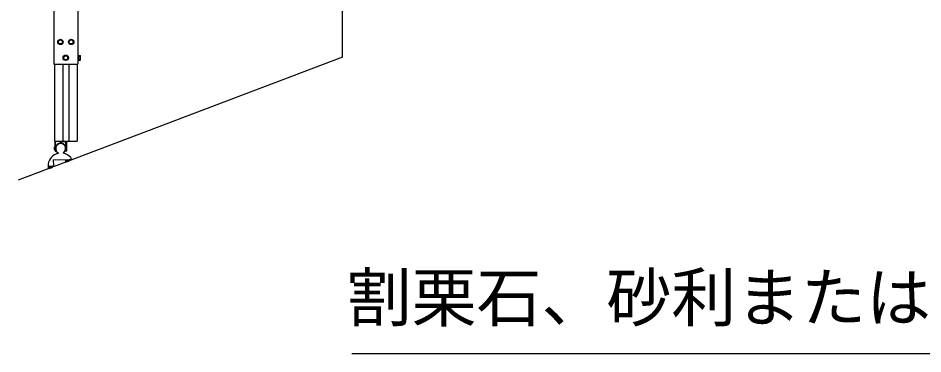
# Model space of a CAD drawing. Units: millimetres, scale not verified. Extents: x -10500 to 10500, y -15604 to 15536.
# Drawn here: x 3958 to 6802, y -10034 to -8978 of the extents above; entities that cross this region are included whole.
import ezdxf
from ezdxf.enums import TextEntityAlignment as Align

# ---------------------------------------------------------------- set-up
doc = ezdxf.new("R2010")
doc.units = ezdxf.units.MM
doc.header["$LTSCALE"] = 80
for name, color, linetype in [('0-3_YKK_12', 2, 'Continuous'), ('0-4_YKK_13', 4, 'Continuous'), ('0-6_YKK_D', 6, 'Continuous'), ('0-8_YSS_K', 3, 'Continuous')]:
    doc.layers.add(name, color=color, linetype=linetype)
doc.styles.add('ＭＳ ゴシック', font='')
doc.styles.get('ＭＳ ゴシック').set_extended_font_data('MS Gothic')

msp = doc.modelspace()

# ---------------------------------------------------------------- linework, layer by layer
at = {"layer": '0-3_YKK_12'}
for p, q in [((4070.5, -8824.6), (4070.5, -9122.6)), ((4145.5, -8827.1), (4145.5, -9122.6)), ((4070.5, -9122.6), (4145.5, -9122.6)), ((4098.5, -9122.6), (4098.5, -9364.58)), ((4117.5, -9122.6), (4117.5, -9364.58)), ((4143.2, -9122.6), (4143.2, -9364.58))]:
    msp.add_line(p, q, dxfattribs=at)
msp.add_lwpolyline([(4072.8, -9122.6), (4072.8, -9364.58), (4143.2, -9364.58)], dxfattribs=at)
at = {"layer": '0-4_YKK_13'}
for p, q in [((4148.7, -9095.55), (4147.1, -9095.55)), ((4147.1, -9109.65), (4147.1, -9095.55)), ((4148.7, -9095.1), (4153.62, -9095.1)), ((4148.7, -9110.11), (4148.7, -9095.1)), ((4148.7, -9106.6), (4148.7, -9098.6)), ((4148.7, -9098.85), (4153.62, -9098.85)), ((4154.2, -9096.1), (4153.62, -9095.1)), ((4154.2, -9109.1), (4154.2, -9096.1)), ((4147.1, -9109.65), (4148.7, -9109.65)), ((4148.7, -9106.35), (4153.62, -9106.35)), ((4148.7, -9110.11), (4153.62, -9110.11)), ((4154.2, -9109.1), (4153.62, -9110.11)), ((4072.52, -9383.97), (4074, -9383.58)), ((4074, -9386.84), (4074, -9364.58)), ((4074, -9391.58), (4074, -9383.58)), ((4075.5, -9375.93), (4075.5, -9368.08)), ((4089, -9366.08), (4077.5, -9366.08)), ((4091, -9368.08), (4091, -9369.22)), ((4093, -9368.08), (4093, -9369.22)), ((4095, -9366.08), (4106.5, -9366.08)), ((4108.5, -9375.93), (4108.5, -9368.08)), ((4110, -9368.08), (4110, -9386.84)), ((4141.7, -9366.08), (4112, -9366.08)), ((4142, -9364.58), (4142, -9365.78)), ((4072.52, -9391.18), (4074, -9391.58)), ((4074, -9395.13), (4074, -9388.32)), ((4076.9, -9392.43), (4076.9, -9395.13)), ((4084.18, -9400.96), (4084.21, -9402.98)), ((4100.18, -9400.74), (4100.21, -9402.77)), ((4107.1, -9392.43), (4107.1, -9395.13)), ((4110, -9388.32), (4110, -9395.13)), ((4064.14, -9443.46), (4068.84, -9441.68)), ((4068.57, -9444.27), (4068.54, -9441.86)), ((4068.6, -9424.4), (4068.84, -9441.68)), ((4069.59, -9423.39), (4118.81, -9422.72)), ((4108.37, -9429.03), (4108.28, -9422.86)), ((4110.34, -9426.69), (4110.31, -9424.63)), ((4117.22, -9424.24), (4110.6, -9424.33)), ((4118.81, -9422.72), (4123.46, -9420.95)), ((4123.29, -9423.49), (4123.26, -9421.08)), ((4123.39, -9416.09), (4123.46, -9420.95)), ((4053.65, -9449.81), (4053.56, -9443.61)), ((4055.61, -9447.47), (4055.59, -9445.41)), ((4062.5, -9445.02), (4055.88, -9445.11))]:
    msp.add_line(p, q, dxfattribs=at)
for points in [[(4091, -9060.11), (4084.5, -9056.35), (4084.5, -9048.85), (4091, -9045.1)], [(4091, -9060.11), (4097.5, -9056.35), (4097.5, -9048.85), (4091, -9045.1)], [(4125, -9060.11), (4118.5, -9056.35), (4118.5, -9048.85), (4125, -9045.1)], [(4125, -9060.11), (4131.5, -9056.35), (4131.5, -9048.85), (4125, -9045.1)], [(4108, -9110.11), (4101.5, -9106.35), (4101.5, -9098.85), (4108, -9095.1)], [(4108, -9110.11), (4114.5, -9106.35), (4114.5, -9098.85), (4108, -9095.1)], [(4052.67, -9436.78), (4052.76, -9443.62), (4064.14, -9443.46)]]:
    msp.add_lwpolyline(points, dxfattribs=at)
msp.add_lwpolyline([(4145.5, -9094.1), (4145.5, -9111.1), (4147.1, -9111.1), (4147.1, -9094.1)], close=True, dxfattribs=at)
for centre, radius in [((4091, -9052.6), 8.5), ((4125, -9052.6), 8.5), ((4091, -9052.6), 6.5), ((4125, -9052.6), 6.5), ((4108, -9102.6), 8.5), ((4108, -9102.6), 6.5)]:
    msp.add_circle(centre, radius, dxfattribs=at)
for centre, radius, start, end in [((4150.88, -9096.97), 3.32, 325.61575, 34.38425), ((4141.78, -9102.6), 12.42, 342.41205, 17.58795), ((4150.88, -9108.23), 3.32, 325.61575, 34.38425), ((4081.7, -9387.58), 10.5, 165.67668, 194.32332), ((4072.88, -9385.33), 1.4, 105, 165.67668), ((4077.5, -9368.08), 2, 90, 180), ((4077.5, -9375.93), 2, 180, 321.22121), ((4092, -9387.58), 15.5, 301.85514, 239.70924), ((4092, -9387.58), 16.6, 99.2818, 141.22121), ((4089, -9368.08), 2, 0, 90), ((4089, -9369.22), 2, 279.2818, 0), ((4095, -9368.08), 2, 90, 180), ((4095, -9369.22), 2, 180, 260.7182), ((4092, -9387.58), 16.6, 38.77879, 80.7182), ((4106.5, -9375.93), 2, 218.77879, 0), ((4106.5, -9368.08), 2, 0, 90), ((4112, -9368.08), 2, 90, 180), ((4141.7, -9365.78), 0.3, 270, 0), ((4092.75, -9442.57), 40.5, 102.17479, 171.76973), ((4072.88, -9389.83), 1.4, 194.32332, 255), ((4074.3, -9386.84), 0.3, 180, 247.97569), ((4074.3, -9388.32), 0.3, 112.02431, 180), ((4075.45, -9395.13), 1.45, 180, 0), ((4074, -9387.58), 0.5, 292.02431, 67.97569), ((4077.2, -9392.43), 0.3, 92.85539, 180), ((4092.75, -9442.57), 40.5, 40.83674, 79.38958), ((4106.8, -9392.43), 0.3, 0, 87.14461), ((4108.55, -9395.13), 1.45, 180, 0), ((4110, -9387.58), 0.5, 112.02434, 247.97566), ((4109.7, -9386.84), 0.3, 292.02434, 0), ((4109.7, -9388.32), 0.3, 0, 67.97566), ((4068.24, -9441.86), 0.3, 0.78219, 12.75027), ((4069.6, -9424.39), 1, 90.78219, 180.78219), ((4108.67, -9429.02), 0.3, 180.78219, 276.85367), ((4104.94, -9398.05), 31.5, 276.85367, 280.40732), ((4110.61, -9424.63), 0.3, 90.78219, 180.78219), ((4110.64, -9426.69), 0.3, 180.78219, 281.23973), ((4110.58, -9428.73), 0.3, 280.40732, 349.06235), ((4104.94, -9398.05), 29.5, 281.23973, 294.87229), ((4111.37, -9428.88), 0.5, 34.46318, 169.06235), ((4112.03, -9428.43), 0.3, 214.46318, 283.11821), ((4104.94, -9398.05), 31.5, 283.11821, 286.02829), ((4113.56, -9428.03), 0.3, 286.02829, 354.68332), ((4114.36, -9428.11), 0.5, 40.08415, 174.68332), ((4114.97, -9427.59), 0.3, 220.08415, 288.73918), ((4104.94, -9398.05), 31.5, 288.73918, 291.81943), ((4116.54, -9427.01), 0.3, 291.81943, 0.47446), ((4117.34, -9427), 0.5, 45.87529, 180.47446), ((4117.23, -9424.54), 0.3, 294.87229, 90.78219), ((4117.9, -9426.43), 0.3, 225.87529, 294.53032), ((4104.94, -9398.05), 31.5, 294.53032, 297.86363), ((4119.53, -9425.63), 0.3, 297.86363, 6.51866), ((4120.32, -9425.54), 0.5, 51.91949, 186.51866), ((4120.81, -9424.91), 0.3, 231.91949, 300.57452), ((4104.94, -9398.05), 31.5, 300.57452, 305.34488), ((4122.99, -9423.49), 0.3, 305.34488, 0.78219), ((4122.96, -9421.08), 0.3, 0.78219, 10.30172), ((4053.95, -9449.8), 0.3, 180.78219, 276.85367), ((4050.22, -9418.83), 31.5, 276.85367, 280.40732), ((4055.89, -9445.41), 0.3, 90.78219, 180.78219), ((4055.91, -9447.47), 0.3, 180.78219, 281.23973), ((4055.86, -9449.51), 0.3, 280.40732, 349.06235), ((4050.22, -9418.83), 29.5, 281.23973, 294.87229), ((4056.64, -9449.66), 0.5, 34.46318, 169.06235), ((4057.3, -9449.21), 0.3, 214.46318, 283.11821), ((4050.22, -9418.83), 31.5, 283.11821, 286.02829), ((4058.84, -9448.81), 0.3, 286.02829, 354.68332), ((4059.63, -9448.89), 0.5, 40.08415, 174.68332), ((4060.25, -9448.37), 0.3, 220.08415, 288.73918), ((4050.22, -9418.83), 31.5, 288.73918, 291.81943), ((4061.82, -9447.79), 0.3, 291.81943, 0.47446), ((4062.62, -9447.78), 0.5, 45.87529, 180.47446), ((4062.5, -9445.32), 0.3, 294.87229, 90.78219), ((4063.18, -9447.21), 0.3, 225.87529, 294.53032), ((4050.22, -9418.83), 31.5, 294.53032, 297.86363), ((4064.8, -9446.41), 0.3, 297.86363, 6.51866), ((4065.6, -9446.32), 0.5, 51.91949, 186.51866), ((4066.09, -9445.69), 0.3, 231.91949, 300.57452), ((4050.22, -9418.83), 31.5, 300.57452, 305.34488), ((4068.27, -9444.28), 0.3, 305.34488, 0.78219)]:
    msp.add_arc(centre, radius, start, end, dxfattribs=at)
at = {"layer": '0-6_YKK_D'}
msp.add_lwpolyline([(8785.36, -9426.67), (8734.44, -9477.59), (8178.43, -10033.6), (5007.16, -10033.6)], dxfattribs=at)
at = {"layer": '0-8_YSS_K'}
for q in [(4978, -7702.6), (3958, -9487.54)]:
    msp.add_line((4978, -9100.19), q, dxfattribs=at)

# ---------------------------------------------------------------- texts
at = {"layer": '0-6_YKK_D', "style": 'ＭＳ ゴシック'}
msp.add_text('割栗石、砂利または砕石', height=149.6, dxfattribs=at).set_placement((4990.93, -9975.78), align=Align.BOTTOM_LEFT)

doc.saveas('drawing.dxf')
